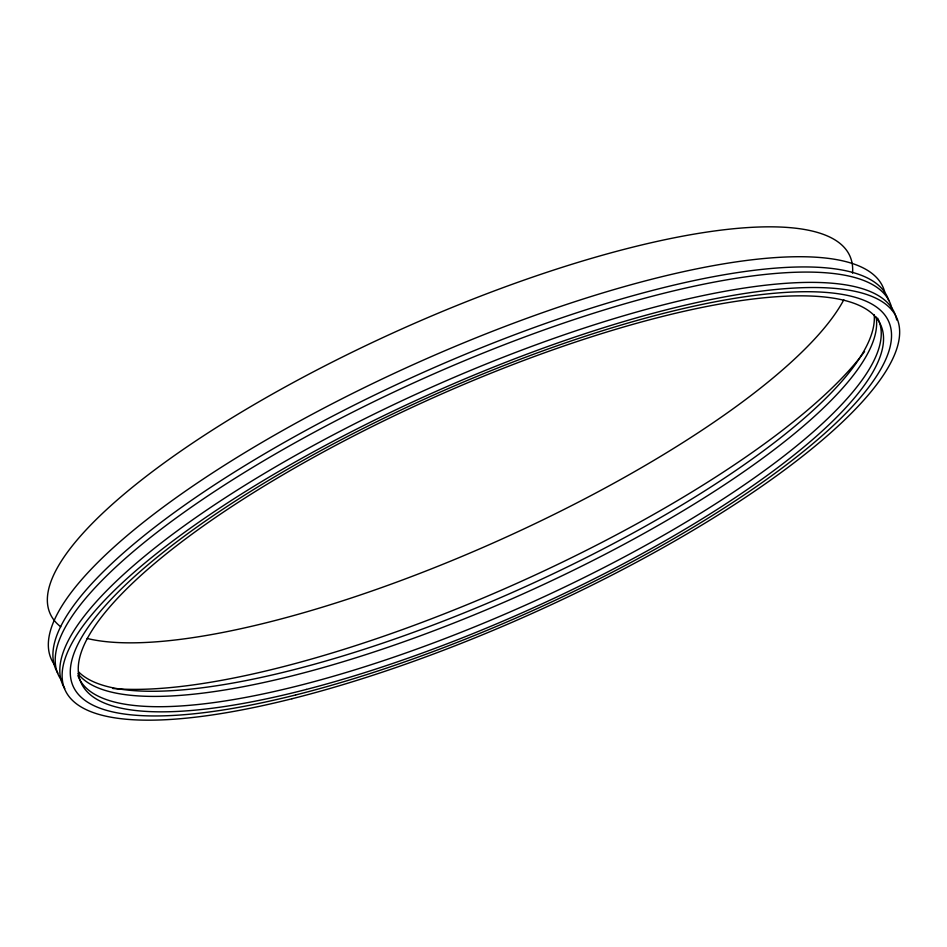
<?xml version="1.0" encoding="UTF-8"?>
<svg xmlns="http://www.w3.org/2000/svg" width="947" height="947" viewBox="0 0 947 947"><rect width="100%" height="100%" fill="white"/><g stroke="black" fill="none" stroke-linecap="round" stroke-linejoin="round"><path stroke-width="1.42" d="M874.188 314.724A438.035 116.327 -24.1 0 1 521.075 588.596A438.035 116.327 -24.1 0 1 78.554 671.837M60.774 626.831A438.035 116.327 -24.1 0 1 403.327 328.289A438.035 116.327 -24.1 0 1 852.537 273.174M843.813 299.785A438.035 116.327 -24.1 0 1 497.826 540.879A438.035 116.327 -24.1 0 1 87.124 638.456M64.739 688.516A455.554 120.979 -24.1 0 1 434.886 385.737A455.554 120.979 -24.1 0 1 896.714 319.979M877.597 318.097A438.035 116.327 -24.1 0 1 525.609 605.097A438.035 116.327 -24.1 0 1 77.891 675.519M864.552 351.574A455.554 120.979 -24.1 0 1 517.595 583.009A455.554 120.979 -24.1 0 1 112.8 688.481M55.293 665.788A455.554 120.979 -24.1 0 1 413.259 364.619A455.554 120.979 -24.1 0 1 884.699 291.936M57.838 673.08A455.554 120.979 -24.1 0 1 421.166 373.331A455.554 120.979 -24.1 0 1 888.819 300.649M61.591 680.384A455.554 120.979 -24.1 0 1 425.854 377.403A455.554 120.979 -24.1 0 1 892.11 309.681M876.105 317.008A438.035 116.327 -24.1 0 1 521.004 594.799A438.035 116.327 -24.1 0 1 77.997 673.719M295.571 694.98A446.724 118.635 -24.1 0 0 890.902 328.585A446.724 118.635 -24.1 0 0 256.163 487.965A446.724 118.635 -24.1 0 0 295.571 694.98M306.39 689.428A438.035 116.327 -24.1 0 0 882.403 329.686A438.035 116.327 -24.1 0 0 253.855 492.416A438.035 116.327 -24.1 0 0 306.39 689.428M291.913 698.768A455.554 120.979 -24.1 0 0 899.011 325.129A455.554 120.979 -24.1 0 0 251.724 487.646A455.554 120.979 -24.1 0 0 291.913 698.768"/></g></svg>
